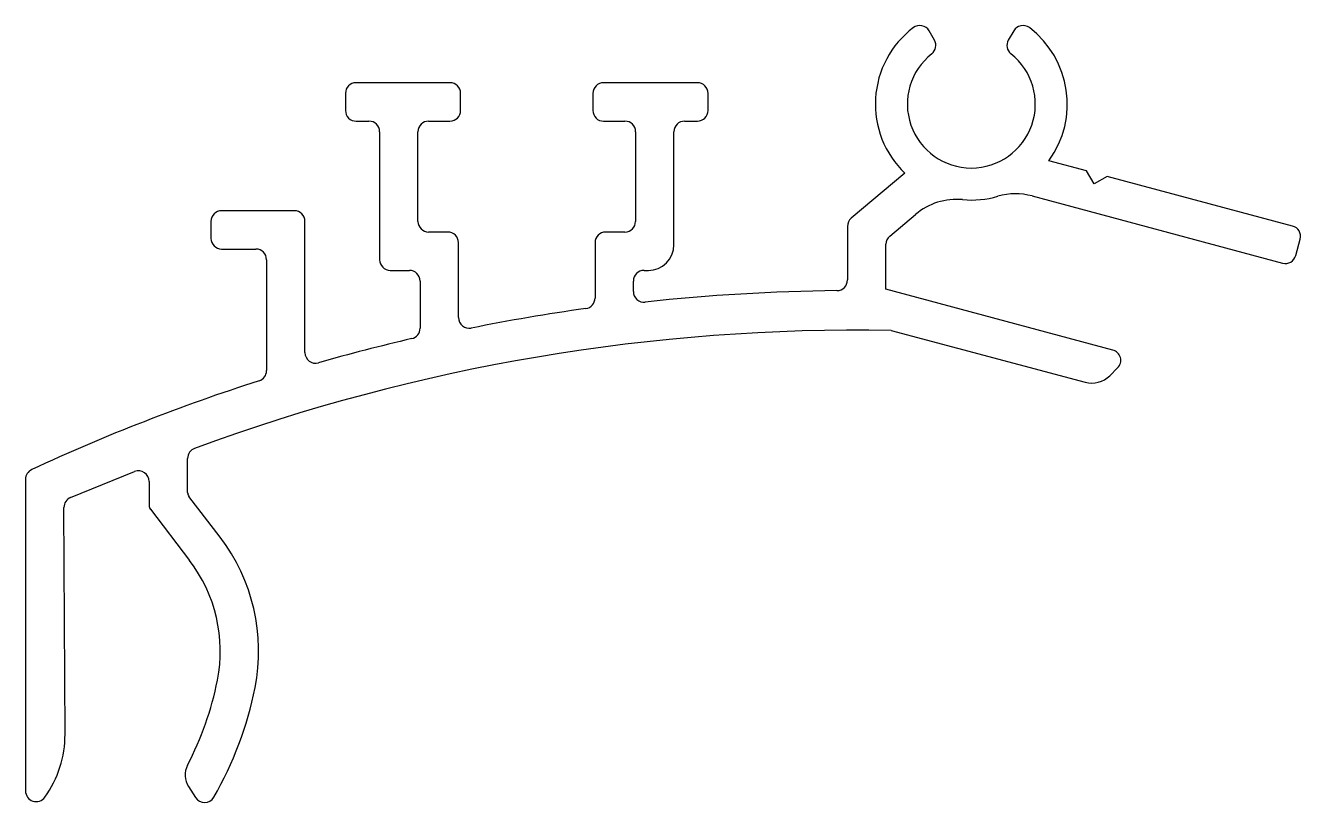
# Model space of a CAD drawing. Extents: x 1842.2 to 1902, y 1262.4 to 1298.8.
import ezdxf

# ---------------------------------------------------------------- set-up
doc = ezdxf.new("R2010")
doc.units = 0
doc.layers.get('0').update_dxf_attribs({"linetype": 'CONTINUOUS'})

msp = doc.modelspace()

# ---------------------------------------------------------------- linework, layer by layer
for p, q in [((1884.838, 1298.151), (1884.586, 1298.588)), ((1888.555, 1298.588), (1888.302, 1298.151)), ((1862.127, 1296.151), (1857.727, 1296.151)), ((1873.727, 1296.151), (1869.327, 1296.151)), ((1857.227, 1295.651), (1857.227, 1294.851)), ((1862.627, 1294.851), (1862.627, 1295.651)), ((1868.827, 1295.651), (1868.827, 1294.851)), ((1874.227, 1294.851), (1874.227, 1295.651)), ((1857.727, 1294.351), (1858.327, 1294.351)), ((1861.127, 1294.351), (1862.127, 1294.351)), ((1869.327, 1294.351), (1870.327, 1294.351)), ((1873.127, 1294.351), (1873.727, 1294.351)), ((1858.827, 1293.851), (1858.826, 1287.851)), ((1860.626, 1289.651), (1860.627, 1293.851)), ((1870.827, 1293.851), (1870.826, 1289.651)), ((1872.626, 1288.551), (1872.627, 1293.851)), ((1891.972, 1292.021), (1890.203, 1292.495)), ((1883.451, 1291.907), (1880.941, 1289.8)), ((1892.325, 1291.408), (1891.972, 1292.021)), ((1892.938, 1291.762), (1892.325, 1291.408)), ((1901.631, 1289.432), (1892.938, 1291.762)), ((1889.421, 1290.841), (1901.165, 1287.694)), ((1854.826, 1290.151), (1851.421, 1290.151)), ((1882.741, 1288.961), (1883.956, 1289.98)), ((1850.921, 1289.651), (1850.921, 1288.851)), ((1855.326, 1283.497), (1855.326, 1289.651)), ((1880.762, 1289.417), (1880.762, 1286.901)), ((1862.026, 1289.151), (1861.126, 1289.151)), ((1870.326, 1289.151), (1869.426, 1289.151)), ((1901.777, 1288.047), (1901.984, 1288.82)), ((1851.421, 1288.351), (1853.026, 1288.351)), ((1862.526, 1285.135), (1862.526, 1288.651)), ((1868.926, 1288.651), (1868.926, 1286.056)), ((1882.562, 1286.467), (1882.562, 1288.578)), ((1853.526, 1287.851), (1853.526, 1282.648)), ((1859.326, 1287.351), (1860.226, 1287.351)), ((1871.226, 1287.351), (1871.426, 1287.351)), ((1860.726, 1286.851), (1860.726, 1284.639)), ((1870.726, 1286.36), (1870.726, 1286.851)), ((1893.204, 1283.615), (1882.562, 1286.467)), ((1882.809, 1284.537), (1891.902, 1282.101)), ((1893.061, 1282.411), (1893.428, 1282.779)), ((1849.826, 1276.935), (1849.826, 1278.535)), ((1842.226, 1277.553), (1842.226, 1262.937)), ((1844.339, 1276.7), (1847.339, 1277.912)), ((1848.026, 1277.449), (1848.026, 1276.326)), ((1844.079, 1265.6), (1844.026, 1276.234)), ((1851.35, 1274.838), (1849.888, 1276.752)), ((1848.088, 1276.144), (1849.92, 1273.745)), ((1849.868, 1263.143), (1850.2, 1262.624))]:
    msp.add_line(p, q)
for centre, radius, start, end in [((1886.57, 1295.151), 4.5, 127.17931, 226.12381), ((1884.153, 1298.338), 0.5, 29.99855, 127.17931), ((1888.988, 1298.338), 0.5, 52.8178, 149.99855), ((1886.57, 1295.151), 4.5, 323.82807, 52.8178), ((1884.405, 1297.901), 0.5, 308.21176, 29.99855), ((1888.735, 1297.901), 0.5, 149.99855, 231.78534), ((1886.57, 1295.151), 3, 128.21176, 51.78534), ((1857.727, 1295.651), 0.5, 89.99855, 179.99855), ((1862.127, 1295.651), 0.5, 359.99855, 89.99855), ((1869.327, 1295.651), 0.5, 89.99855, 179.99855), ((1873.727, 1295.651), 0.5, 359.99855, 89.99855), ((1857.727, 1294.851), 0.5, 179.99855, 269.99855), ((1862.127, 1294.851), 0.5, 269.99855, 359.99855), ((1869.327, 1294.851), 0.5, 179.99855, 269.99855), ((1873.727, 1294.851), 0.5, 269.99855, 359.99855), ((1858.327, 1293.851), 0.5, 359.99855, 89.99855), ((1861.127, 1293.851), 0.5, 89.99855, 179.99855), ((1870.327, 1293.851), 0.5, 359.99855, 89.99855), ((1873.127, 1293.851), 0.5, 89.99855, 179.99855), ((1885.884, 1287.682), 3, 84.7491, 129.99855), ((1886.57, 1295.151), 4.5, 264.7491, 286.052), ((1888.644, 1287.943), 3, 74.99855, 106.052), ((1851.421, 1289.651), 0.5, 89.99855, 179.99855), ((1854.826, 1289.651), 0.5, 359.99855, 89.99855), ((1861.126, 1289.651), 0.5, 179.99855, 269.99855), ((1870.326, 1289.651), 0.5, 269.99855, 359.99855), ((1881.262, 1289.417), 0.5, 129.99855, 179.99855), ((1901.501, 1288.949), 0.5, 344.99855, 74.99855), ((1851.421, 1288.851), 0.5, 179.99855, 269.99855), ((1862.026, 1288.651), 0.5, 359.99855, 89.99855), ((1869.426, 1288.651), 0.5, 89.99855, 179.99855), ((1883.062, 1288.578), 0.5, 129.99855, 179.99855), ((1853.026, 1287.851), 0.5, 359.99855, 89.99855), ((1871.426, 1288.551), 1.2, 269.99855, 359.99855), ((1859.326, 1287.851), 0.5, 179.99855, 269.99855), ((1901.294, 1288.177), 0.5, 254.99855, 344.99855), ((1860.226, 1286.851), 0.5, 359.99855, 89.99855), ((1871.226, 1286.851), 0.5, 89.99855, 179.99855), ((1881.26, 1194.551), 91.856, 90.61932, 96.2371), ((1880.262, 1286.901), 0.5, 270.61932, 359.99855), ((1868.426, 1286.056), 0.5, 277.98382, 359.99855), ((1871.226, 1286.36), 0.5, 179.99855, 276.2371), ((1881.26, 1194.551), 91.901, 97.98382, 101.38114), ((1860.226, 1284.639), 0.5, 283.14203, 359.99855), ((1863.026, 1285.135), 0.5, 179.99855, 281.38114), ((1881.26, 1194.551), 90, 89.01419, 110.22036), ((1881.26, 1194.551), 92.011, 103.14203, 105.95771), ((1855.826, 1283.497), 0.5, 179.99855, 285.95771), ((1893.075, 1283.132), 0.5, 314.99855, 74.99855), ((1853.026, 1282.648), 0.5, 287.76987, 359.99855), ((1892.212, 1283.26), 1.2, 254.99855, 314.99855), ((1881.26, 1194.551), 92.011, 107.76987, 114.90314), ((1850.326, 1278.535), 0.5, 110.22036, 179.99855), ((1842.726, 1277.553), 0.5, 114.90314, 179.99855), ((1847.526, 1277.449), 0.5, 359.99855, 111.99855), ((1850.126, 1276.935), 0.3, 179.99855, 217.38184), ((1844.526, 1276.237), 0.5, 111.99855, 180.28662), ((1848.326, 1276.326), 0.3, 179.99855, 217.38184), ((1844.358, 1269.495), 8.8, 348.76367, 37.38184), ((1844.358, 1269.495), 7, 348.76367, 37.38184), ((1836.511, 1271.054), 15, 332.5603, 348.76367), ((1836.511, 1271.054), 16.8, 329.95533, 348.76367), ((1839.079, 1265.574), 5, 324.1261, 0.28662), ((1850.711, 1263.681), 1, 152.5603, 212.5603), ((1842.726, 1262.937), 0.5, 179.99855, 324.1261), ((1850.621, 1262.893), 0.5, 212.5603, 329.95533)]:
    msp.add_arc(centre, radius, start, end)

doc.saveas('drawing.dxf')
